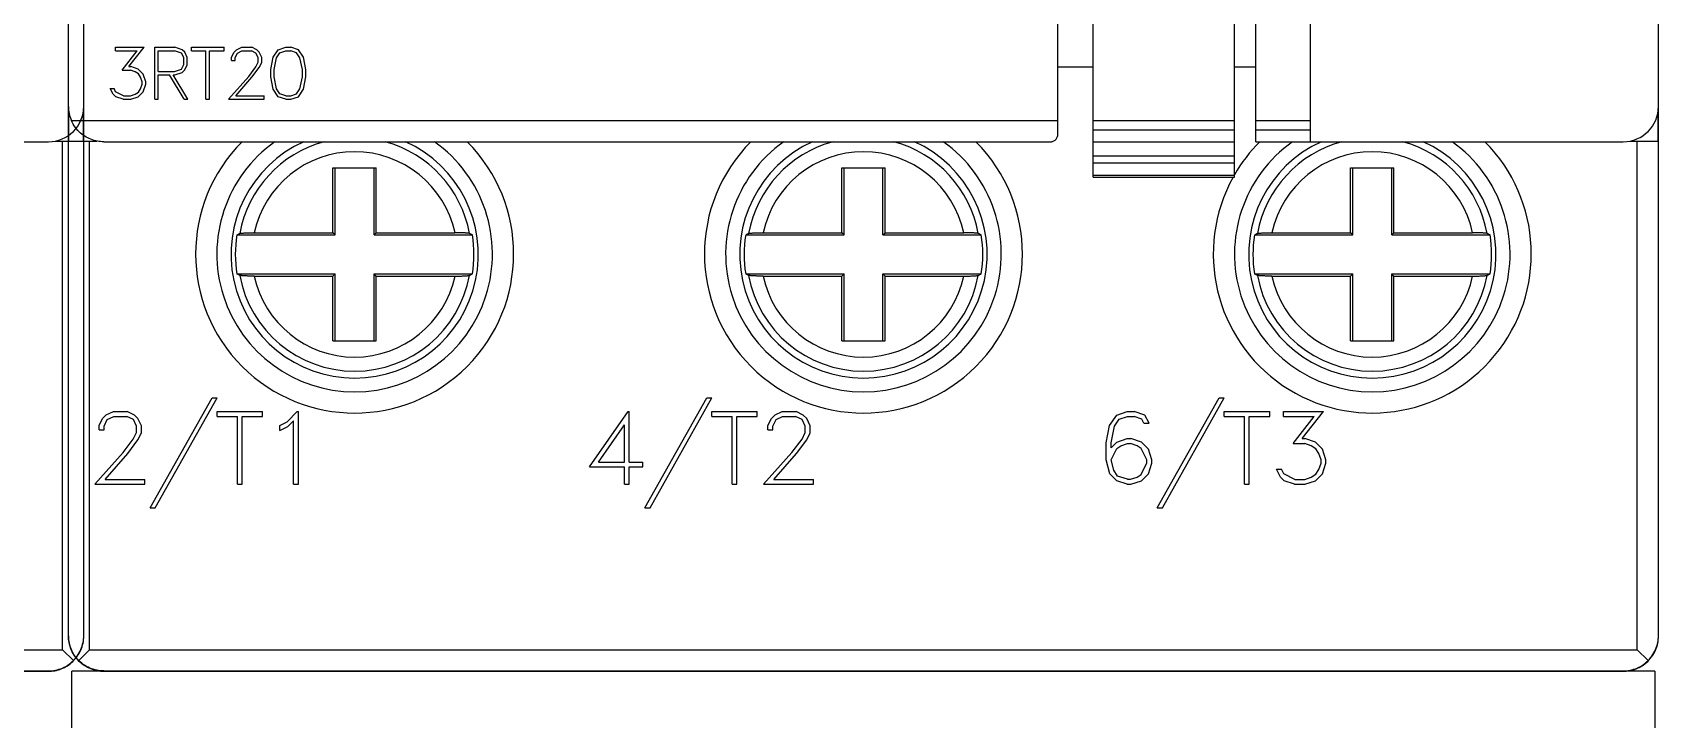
# Model space of a CAD drawing. Header units: millimetres. Extents: x -72 to 2978, y -1067 to 2817.
# Drawn here: x 216.58 to 262.6, y -852.56 to -833.12 of the extents above; entities that cross this region are included whole.
import ezdxf

# ---------------------------------------------------------------- set-up
doc = ezdxf.new("R2010")
doc.units = ezdxf.units.MM
doc.layers.add('00_COMPONENTS_1', color=7, linetype='Continuous')
doc.layers.add('10000_FRONT', color=7, linetype='Continuous')

msp = doc.modelspace()

# ---------------------------------------------------------------- linework, layer by layer
at = {"layer": '00_COMPONENTS_1', "color": 7}
for p, q in [((217.694, -902.699), (217.694, -851.199)), ((262.494, -851.199), (217.694, -851.199)), ((262.494, -851.199), (262.494, -886.899))]:
    msp.add_line(p, q, dxfattribs=at)
at = {"layer": '10000_FRONT', "color": 7, "linetype": 'Continuous', "lineweight": 25}
for p, q in [((246.599, -837.209), (246.599, -780.209)), ((245.599, -836.009), (245.599, -781.409)), ((217.599, -836.189), (217.599, -782.209)), ((250.599, -837.209), (250.599, -820.709)), ((251.199, -836.209), (251.199, -821.309)), ((252.749, -836.209), (252.749, -822.509)), ((218.033, -835.209), (218.033, -831.406)), ((262.599, -835.209), (262.599, -831.406)), ((218.932, -833.536), (219.739, -833.536)), ((218.932, -833.634), (218.932, -833.536)), ((218.932, -833.634), (219.547, -833.634)), ((219.122, -834.184), (219.547, -833.634)), ((219.309, -834.084), (219.739, -833.536)), ((220.045, -833.536), (220.61, -833.536)), ((220.045, -835.006), (220.045, -833.536)), ((220.143, -833.634), (220.605, -833.634)), ((220.143, -834.222), (220.143, -833.634)), ((220.801, -833.701), (220.605, -833.634)), ((220.82, -833.607), (220.61, -833.536)), ((220.866, -833.829), (220.801, -833.701)), ((220.895, -833.678), (220.82, -833.607)), ((220.964, -833.821), (220.895, -833.678)), ((221.081, -833.536), (222.002, -833.536)), ((221.081, -833.634), (221.081, -833.536)), ((221.081, -833.634), (221.492, -833.634)), ((221.492, -835.006), (221.492, -833.634)), ((221.59, -833.634), (222.002, -833.634)), ((221.59, -835.006), (221.59, -833.634)), ((222.002, -833.634), (222.002, -833.536)), ((222.217, -833.82), (222.287, -833.677)), ((222.287, -833.677), (222.36, -833.606)), ((222.316, -833.828), (222.382, -833.699)), ((222.36, -833.606), (222.503, -833.536)), ((222.382, -833.699), (222.511, -833.634)), ((222.503, -833.536), (222.785, -833.536)), ((222.511, -833.634), (222.777, -833.634)), ((222.907, -833.699), (222.777, -833.634)), ((222.928, -833.607), (222.785, -833.536)), ((222.971, -833.828), (222.907, -833.699)), ((223.001, -833.678), (222.928, -833.607)), ((223.072, -833.822), (223.001, -833.678)), ((223.394, -833.82), (223.537, -833.607)), ((223.492, -833.83), (223.585, -833.691)), ((223.537, -833.607), (223.75, -833.536)), ((223.585, -833.691), (223.755, -833.633)), ((223.75, -833.536), (223.892, -833.536)), ((223.755, -833.633), (223.889, -833.633)), ((224.058, -833.691), (223.889, -833.633)), ((224.106, -833.607), (223.892, -833.536)), ((224.15, -833.83), (224.058, -833.691)), ((224.249, -833.82), (224.106, -833.607)), ((217.599, -834.099), (217.599, -834.099)), ((219.122, -834.184), (219.358, -834.184)), ((219.309, -834.084), (219.361, -834.084)), ((219.489, -834.229), (219.358, -834.184)), ((219.573, -834.154), (219.361, -834.084)), ((219.58, -834.289), (219.489, -834.229)), ((219.716, -834.298), (219.573, -834.154)), ((220.143, -834.222), (220.605, -834.222)), ((220.605, -834.222), (220.801, -834.155)), ((220.609, -834.32), (220.82, -834.249)), ((220.801, -834.155), (220.866, -834.027)), ((220.82, -834.249), (220.894, -834.178)), ((220.866, -834.027), (220.866, -833.829)), ((220.894, -834.178), (220.964, -834.034)), ((220.964, -834.034), (220.964, -833.821)), ((222.217, -833.909), (222.217, -833.82)), ((222.217, -833.909), (222.316, -833.909)), ((222.316, -833.909), (222.316, -833.828)), ((222.701, -834.363), (222.905, -834.091)), ((222.793, -834.385), (223.001, -834.108)), ((222.905, -834.091), (222.971, -833.957)), ((222.971, -833.957), (222.971, -833.828)), ((223.001, -834.108), (223.072, -833.967)), ((223.072, -833.967), (223.072, -833.822)), ((223.325, -834.166), (223.394, -833.82)), ((223.325, -834.376), (223.325, -834.166)), ((223.423, -834.169), (223.492, -833.83)), ((223.423, -834.37), (223.423, -834.169)), ((224.219, -834.169), (224.15, -833.83)), ((224.219, -834.37), (224.219, -834.169)), ((224.317, -834.166), (224.249, -833.82)), ((224.317, -834.376), (224.317, -834.166)), ((245.599, -834.089), (246.599, -834.089)), ((250.599, -834.089), (251.199, -834.089)), ((218.866, -834.864), (218.785, -834.702)), ((218.785, -834.702), (218.889, -834.702)), ((218.935, -834.798), (218.889, -834.702)), ((219.642, -834.382), (219.58, -834.289)), ((219.58, -834.802), (219.642, -834.71)), ((219.687, -834.513), (219.642, -834.382)), ((219.642, -834.71), (219.687, -834.577)), ((219.687, -834.577), (219.687, -834.513)), ((219.786, -834.509), (219.716, -834.298)), ((219.716, -834.793), (219.786, -834.581)), ((219.786, -834.581), (219.786, -834.509)), ((220.143, -834.32), (220.46, -834.32)), ((220.143, -835.006), (220.143, -834.32)), ((220.87, -835.006), (220.46, -834.32)), ((220.977, -835.006), (220.566, -834.32)), ((220.566, -834.32), (220.609, -834.32)), ((222.129, -835.006), (222.701, -834.363)), ((222.337, -834.908), (222.793, -834.385)), ((223.394, -834.722), (223.325, -834.376)), ((223.537, -834.935), (223.394, -834.722)), ((223.492, -834.71), (223.423, -834.37)), ((223.585, -834.849), (223.492, -834.71)), ((224.058, -834.849), (224.15, -834.71)), ((224.106, -834.935), (224.249, -834.722)), ((224.15, -834.71), (224.219, -834.37)), ((224.249, -834.722), (224.317, -834.376)), ((218.94, -834.936), (218.866, -834.864)), ((219.157, -834.908), (218.935, -834.798)), ((219.152, -835.006), (218.94, -834.936)), ((219.152, -835.006), (219.361, -835.006)), ((219.157, -834.908), (219.358, -834.908)), ((219.358, -834.908), (219.489, -834.862)), ((219.361, -835.006), (219.573, -834.935)), ((219.489, -834.862), (219.58, -834.802)), ((219.573, -834.935), (219.716, -834.793)), ((220.045, -835.006), (220.143, -835.006)), ((220.87, -835.006), (220.977, -835.006)), ((221.492, -835.006), (221.59, -835.006)), ((222.129, -835.006), (223.14, -835.006)), ((222.337, -834.908), (223.14, -834.908)), ((223.14, -835.006), (223.14, -834.908)), ((223.75, -835.006), (223.537, -834.935)), ((223.755, -834.906), (223.585, -834.849)), ((223.75, -835.006), (223.892, -835.006)), ((223.755, -834.906), (223.889, -834.906)), ((223.889, -834.906), (224.058, -834.849)), ((223.892, -835.006), (224.106, -834.935)), ((217.609, -836.189), (217.609, -835.35)), ((217.706, -835.659), (217.682, -835.609)), ((217.682, -835.609), (245.599, -835.609)), ((218.023, -836.189), (218.023, -835.35)), ((218.033, -836.189), (218.033, -835.217)), ((246.599, -835.609), (250.599, -835.609)), ((251.199, -835.609), (252.749, -835.609)), ((262.589, -836.189), (262.589, -835.35)), ((262.599, -836.189), (262.599, -835.217)), ((217.733, -835.709), (217.706, -835.659)), ((217.762, -835.757), (217.733, -835.709)), ((217.795, -835.803), (217.762, -835.757)), ((217.829, -835.848), (217.795, -835.803)), ((217.866, -835.889), (217.829, -835.848)), ((217.904, -835.928), (217.866, -835.889)), ((217.942, -835.963), (217.904, -835.928)), ((217.981, -835.995), (217.942, -835.963)), ((218.02, -836.025), (217.981, -835.995)), ((218.061, -836.052), (218.02, -836.025)), ((218.102, -836.077), (218.061, -836.052)), ((218.146, -836.1), (218.102, -836.077)), ((218.19, -836.121), (218.146, -836.1)), ((245.565, -836.12), (245.576, -836.102)), ((245.576, -836.102), (245.585, -836.081)), ((245.585, -836.081), (245.592, -836.059)), ((245.592, -836.059), (245.597, -836.035)), ((245.597, -836.035), (245.599, -836.009)), ((246.599, -835.873), (250.599, -835.873)), ((251.199, -835.873), (252.749, -835.873)), ((208.183, -836.209), (217.033, -836.209)), ((217.232, -836.189), (218.033, -836.189)), ((217.433, -850.589), (217.433, -836.189)), ((217.599, -836.189), (218.199, -836.189)), ((217.599, -850.189), (217.599, -836.189)), ((218.033, -850.189), (218.033, -836.189)), ((218.235, -836.14), (218.19, -836.121)), ((218.199, -836.189), (218.4, -836.189)), ((218.199, -850.589), (218.199, -836.189)), ((218.28, -836.157), (218.235, -836.14)), ((218.326, -836.171), (218.28, -836.157)), ((218.372, -836.183), (218.326, -836.171)), ((218.418, -836.192), (218.372, -836.183)), ((218.464, -836.2), (218.418, -836.192)), ((218.51, -836.205), (218.464, -836.2)), ((218.555, -836.208), (218.51, -836.205)), ((218.599, -836.209), (218.555, -836.208)), ((218.599, -836.209), (245.399, -836.209)), ((245.399, -836.209), (245.417, -836.208)), ((245.417, -836.208), (245.435, -836.205)), ((245.435, -836.205), (245.453, -836.201)), ((245.453, -836.201), (245.471, -836.195)), ((245.471, -836.195), (245.489, -836.187)), ((245.489, -836.187), (245.506, -836.178)), ((245.506, -836.178), (245.522, -836.166)), ((245.522, -836.166), (245.538, -836.153)), ((245.538, -836.153), (245.552, -836.137)), ((245.552, -836.137), (245.565, -836.12)), ((246.599, -836.209), (250.599, -836.209)), ((251.199, -836.209), (252.749, -836.209)), ((252.749, -836.209), (261.599, -836.209)), ((261.798, -836.189), (262.599, -836.189)), ((261.999, -850.589), (261.999, -836.189)), ((262.599, -850.189), (262.599, -836.189)), ((225.086, -836.949), (226.311, -836.949)), ((225.086, -838.786), (225.086, -836.949)), ((225.149, -838.849), (225.149, -836.949)), ((226.249, -838.849), (226.249, -836.949)), ((226.311, -838.786), (226.311, -836.949)), ((239.486, -836.949), (240.711, -836.949)), ((239.486, -838.786), (239.486, -836.949)), ((239.549, -838.849), (239.549, -836.949)), ((240.649, -838.849), (240.649, -836.949)), ((240.711, -838.786), (240.711, -836.949)), ((246.599, -836.609), (250.599, -836.609)), ((246.599, -836.809), (250.599, -836.809)), ((253.886, -836.949), (255.111, -836.949)), ((253.886, -838.786), (253.886, -836.949)), ((253.949, -838.849), (253.949, -836.949)), ((255.049, -838.849), (255.049, -836.949)), ((255.111, -838.786), (255.111, -836.949)), ((246.599, -837.155), (250.599, -837.155)), ((246.599, -837.209), (250.599, -837.209)), ((222.366, -838.849), (222.378, -838.843)), ((222.366, -838.849), (225.149, -838.849)), ((222.378, -838.843), (222.39, -838.836)), ((222.39, -838.836), (222.401, -838.83)), ((222.401, -838.83), (222.413, -838.824)), ((222.413, -838.824), (222.425, -838.817)), ((222.425, -838.817), (222.436, -838.811)), ((222.436, -838.811), (222.448, -838.805)), ((222.448, -838.805), (222.452, -838.803)), ((222.452, -838.803), (222.459, -838.802)), ((222.459, -838.802), (222.469, -838.8)), ((222.469, -838.8), (222.48, -838.799)), ((222.48, -838.799), (222.494, -838.797)), ((222.494, -838.797), (222.51, -838.796)), ((222.51, -838.796), (222.529, -838.794)), ((222.529, -838.794), (222.55, -838.793)), ((222.55, -838.793), (222.571, -838.792)), ((222.571, -838.792), (222.594, -838.791)), ((222.594, -838.791), (222.62, -838.79)), ((222.62, -838.79), (222.647, -838.789)), ((222.647, -838.789), (222.675, -838.788)), ((222.675, -838.788), (222.703, -838.788)), ((222.703, -838.788), (222.732, -838.787)), ((222.732, -838.787), (222.763, -838.787)), ((222.763, -838.787), (222.795, -838.786)), ((222.795, -838.786), (222.827, -838.786)), ((222.827, -838.786), (222.858, -838.786)), ((222.858, -838.786), (225.086, -838.786)), ((225.149, -838.849), (225.086, -838.786)), ((226.249, -838.849), (226.311, -838.786)), ((226.249, -838.849), (229.031, -838.849)), ((226.311, -838.786), (228.539, -838.786)), ((228.565, -838.786), (228.539, -838.786)), ((228.591, -838.786), (228.565, -838.786)), ((228.617, -838.786), (228.591, -838.786)), ((228.643, -838.787), (228.617, -838.786)), ((228.669, -838.787), (228.643, -838.787)), ((228.693, -838.787), (228.669, -838.787)), ((228.716, -838.788), (228.693, -838.787)), ((228.739, -838.789), (228.716, -838.788)), ((228.762, -838.789), (228.739, -838.789)), ((228.784, -838.79), (228.762, -838.789)), ((228.805, -838.791), (228.784, -838.79)), ((228.824, -838.792), (228.805, -838.791)), ((228.842, -838.793), (228.824, -838.792)), ((228.859, -838.794), (228.842, -838.793)), ((228.876, -838.795), (228.859, -838.794)), ((228.891, -838.796), (228.876, -838.795)), ((228.904, -838.797), (228.891, -838.796)), ((228.915, -838.799), (228.904, -838.797)), ((228.925, -838.8), (228.915, -838.799)), ((228.933, -838.801), (228.925, -838.8)), ((228.94, -838.802), (228.933, -838.801)), ((228.946, -838.804), (228.94, -838.802)), ((228.949, -838.805), (228.946, -838.804)), ((228.961, -838.811), (228.949, -838.805)), ((228.973, -838.817), (228.961, -838.811)), ((228.984, -838.824), (228.973, -838.817)), ((228.996, -838.83), (228.984, -838.824)), ((229.008, -838.836), (228.996, -838.83)), ((229.019, -838.843), (229.008, -838.836)), ((229.031, -838.849), (229.019, -838.843)), ((236.766, -838.849), (236.778, -838.843)), ((236.766, -838.849), (239.549, -838.849)), ((236.778, -838.843), (236.79, -838.836)), ((236.79, -838.836), (236.801, -838.83)), ((236.801, -838.83), (236.813, -838.824)), ((236.813, -838.824), (236.825, -838.817)), ((236.825, -838.817), (236.836, -838.811)), ((236.836, -838.811), (236.848, -838.805)), ((236.848, -838.805), (236.852, -838.803)), ((236.852, -838.803), (236.859, -838.802)), ((236.859, -838.802), (236.869, -838.8)), ((236.869, -838.8), (236.88, -838.799)), ((236.88, -838.799), (236.894, -838.797)), ((236.894, -838.797), (236.91, -838.796)), ((236.91, -838.796), (236.929, -838.794)), ((236.929, -838.794), (236.95, -838.793)), ((236.95, -838.793), (236.971, -838.792)), ((236.971, -838.792), (236.994, -838.791)), ((236.994, -838.791), (237.02, -838.79)), ((237.02, -838.79), (237.047, -838.789)), ((237.047, -838.789), (237.075, -838.788)), ((237.075, -838.788), (237.103, -838.788)), ((237.103, -838.788), (237.132, -838.787)), ((237.132, -838.787), (237.163, -838.787)), ((237.163, -838.787), (237.195, -838.786)), ((237.195, -838.786), (237.227, -838.786)), ((237.227, -838.786), (237.258, -838.786)), ((237.258, -838.786), (239.486, -838.786)), ((239.549, -838.849), (239.486, -838.786)), ((240.649, -838.849), (240.711, -838.786)), ((240.649, -838.849), (243.431, -838.849)), ((240.711, -838.786), (242.939, -838.786)), ((242.965, -838.786), (242.939, -838.786)), ((242.991, -838.786), (242.965, -838.786)), ((243.017, -838.786), (242.991, -838.786)), ((243.043, -838.787), (243.017, -838.786)), ((243.069, -838.787), (243.043, -838.787)), ((243.093, -838.787), (243.069, -838.787)), ((243.116, -838.788), (243.093, -838.787)), ((243.139, -838.789), (243.116, -838.788)), ((243.162, -838.789), (243.139, -838.789)), ((243.184, -838.79), (243.162, -838.789)), ((243.205, -838.791), (243.184, -838.79)), ((243.224, -838.792), (243.205, -838.791)), ((243.242, -838.793), (243.224, -838.792)), ((243.259, -838.794), (243.242, -838.793)), ((243.276, -838.795), (243.259, -838.794)), ((243.291, -838.796), (243.276, -838.795)), ((243.304, -838.797), (243.291, -838.796)), ((243.315, -838.799), (243.304, -838.797)), ((243.325, -838.8), (243.315, -838.799)), ((243.333, -838.801), (243.325, -838.8)), ((243.34, -838.802), (243.333, -838.801)), ((243.346, -838.804), (243.34, -838.802)), ((243.349, -838.805), (243.346, -838.804)), ((243.361, -838.811), (243.349, -838.805)), ((243.373, -838.817), (243.361, -838.811)), ((243.384, -838.824), (243.373, -838.817)), ((243.396, -838.83), (243.384, -838.824)), ((243.408, -838.836), (243.396, -838.83)), ((243.419, -838.843), (243.408, -838.836)), ((243.431, -838.849), (243.419, -838.843)), ((251.166, -838.849), (251.178, -838.843)), ((251.166, -838.849), (253.949, -838.849)), ((251.178, -838.843), (251.19, -838.836)), ((251.19, -838.836), (251.201, -838.83)), ((251.201, -838.83), (251.213, -838.824)), ((251.213, -838.824), (251.225, -838.817)), ((251.225, -838.817), (251.236, -838.811)), ((251.236, -838.811), (251.248, -838.805)), ((251.248, -838.805), (251.252, -838.803)), ((251.252, -838.803), (251.259, -838.802)), ((251.259, -838.802), (251.269, -838.8)), ((251.269, -838.8), (251.28, -838.799)), ((251.28, -838.799), (251.294, -838.797)), ((251.294, -838.797), (251.31, -838.796)), ((251.31, -838.796), (251.329, -838.794)), ((251.329, -838.794), (251.35, -838.793)), ((251.35, -838.793), (251.371, -838.792)), ((251.371, -838.792), (251.394, -838.791)), ((251.394, -838.791), (251.42, -838.79)), ((251.42, -838.79), (251.447, -838.789)), ((251.447, -838.789), (251.475, -838.788)), ((251.475, -838.788), (251.503, -838.788)), ((251.503, -838.788), (251.532, -838.787)), ((251.532, -838.787), (251.563, -838.787)), ((251.563, -838.787), (251.595, -838.786)), ((251.595, -838.786), (251.627, -838.786)), ((251.627, -838.786), (251.658, -838.786)), ((251.658, -838.786), (253.886, -838.786)), ((253.949, -838.849), (253.886, -838.786)), ((255.049, -838.849), (255.111, -838.786)), ((255.049, -838.849), (257.831, -838.849)), ((255.111, -838.786), (257.339, -838.786)), ((257.365, -838.786), (257.339, -838.786)), ((257.391, -838.786), (257.365, -838.786)), ((257.417, -838.786), (257.391, -838.786)), ((257.443, -838.787), (257.417, -838.786)), ((257.469, -838.787), (257.443, -838.787)), ((257.493, -838.787), (257.469, -838.787)), ((257.516, -838.788), (257.493, -838.787)), ((257.539, -838.789), (257.516, -838.788)), ((257.562, -838.789), (257.539, -838.789)), ((257.584, -838.79), (257.562, -838.789)), ((257.605, -838.791), (257.584, -838.79)), ((257.624, -838.792), (257.605, -838.791)), ((257.642, -838.793), (257.624, -838.792)), ((257.659, -838.794), (257.642, -838.793)), ((257.676, -838.795), (257.659, -838.794)), ((257.691, -838.796), (257.676, -838.795)), ((257.704, -838.797), (257.691, -838.796)), ((257.715, -838.799), (257.704, -838.797)), ((257.725, -838.8), (257.715, -838.799)), ((257.733, -838.801), (257.725, -838.8)), ((257.74, -838.802), (257.733, -838.801)), ((257.746, -838.804), (257.74, -838.802)), ((257.749, -838.805), (257.746, -838.804)), ((257.761, -838.811), (257.749, -838.805)), ((257.773, -838.817), (257.761, -838.811)), ((257.784, -838.824), (257.773, -838.817)), ((257.796, -838.83), (257.784, -838.824)), ((257.808, -838.836), (257.796, -838.83)), ((257.819, -838.843), (257.808, -838.836)), ((257.831, -838.849), (257.819, -838.843)), ((222.378, -839.955), (222.366, -839.949)), ((222.366, -839.949), (225.149, -839.949)), ((222.39, -839.961), (222.378, -839.955)), ((222.401, -839.968), (222.39, -839.961)), ((222.413, -839.974), (222.401, -839.968)), ((222.425, -839.98), (222.413, -839.974)), ((222.436, -839.986), (222.425, -839.98)), ((222.448, -839.993), (222.436, -839.986)), ((222.451, -839.994), (222.448, -839.993)), ((222.457, -839.995), (222.451, -839.994)), ((222.464, -839.997), (222.457, -839.995)), ((222.472, -839.998), (222.464, -839.997)), ((222.482, -839.999), (222.472, -839.998)), ((222.493, -840), (222.482, -839.999)), ((222.507, -840.002), (222.493, -840)), ((222.521, -840.003), (222.507, -840.002)), ((222.538, -840.004), (222.521, -840.003)), ((222.555, -840.005), (222.538, -840.004)), ((222.573, -840.006), (222.555, -840.005)), ((222.592, -840.007), (222.573, -840.006)), ((222.613, -840.008), (222.592, -840.007)), ((222.635, -840.008), (222.613, -840.008)), ((222.658, -840.009), (222.635, -840.008)), ((222.681, -840.01), (222.658, -840.009)), ((222.704, -840.01), (222.681, -840.01)), ((222.728, -840.011), (222.704, -840.01)), ((222.754, -840.011), (222.728, -840.011)), ((222.78, -840.011), (222.754, -840.011)), ((222.806, -840.012), (222.78, -840.011)), ((222.833, -840.012), (222.806, -840.012)), ((222.858, -840.012), (222.833, -840.012)), ((222.858, -840.012), (225.086, -840.012)), ((225.086, -840.012), (225.149, -839.949)), ((225.086, -841.849), (225.086, -840.012)), ((225.149, -841.849), (225.149, -839.949)), ((226.311, -840.012), (226.249, -839.949)), ((226.249, -839.949), (229.031, -839.949)), ((226.249, -841.849), (226.249, -839.949)), ((226.311, -840.012), (228.539, -840.012)), ((226.311, -841.849), (226.311, -840.012)), ((228.539, -840.012), (228.57, -840.012)), ((228.57, -840.012), (228.602, -840.012)), ((228.602, -840.012), (228.634, -840.011)), ((228.634, -840.011), (228.665, -840.011)), ((228.665, -840.011), (228.694, -840.01)), ((228.694, -840.01), (228.722, -840.01)), ((228.722, -840.01), (228.75, -840.009)), ((228.75, -840.009), (228.777, -840.008)), ((228.777, -840.008), (228.803, -840.007)), ((228.803, -840.007), (228.826, -840.006)), ((228.826, -840.006), (228.848, -840.005)), ((228.848, -840.005), (228.868, -840.003)), ((228.868, -840.003), (228.887, -840.002)), ((228.887, -840.002), (228.903, -840)), ((228.903, -840), (228.917, -839.999)), ((228.917, -839.999), (228.928, -839.998)), ((228.928, -839.998), (228.938, -839.996)), ((228.938, -839.996), (228.945, -839.994)), ((228.945, -839.994), (228.949, -839.993)), ((228.949, -839.993), (228.961, -839.986)), ((228.961, -839.986), (228.973, -839.98)), ((228.973, -839.98), (228.984, -839.974)), ((228.984, -839.974), (228.996, -839.968)), ((228.996, -839.968), (229.008, -839.961)), ((229.008, -839.961), (229.019, -839.955)), ((229.019, -839.955), (229.031, -839.949)), ((236.778, -839.955), (236.766, -839.949)), ((236.766, -839.949), (239.549, -839.949)), ((236.79, -839.961), (236.778, -839.955)), ((236.801, -839.968), (236.79, -839.961)), ((236.813, -839.974), (236.801, -839.968)), ((236.825, -839.98), (236.813, -839.974)), ((236.836, -839.986), (236.825, -839.98)), ((236.848, -839.993), (236.836, -839.986)), ((236.851, -839.994), (236.848, -839.993)), ((236.857, -839.995), (236.851, -839.994)), ((236.864, -839.997), (236.857, -839.995)), ((236.872, -839.998), (236.864, -839.997)), ((236.882, -839.999), (236.872, -839.998)), ((236.893, -840), (236.882, -839.999)), ((236.907, -840.002), (236.893, -840)), ((236.922, -840.003), (236.907, -840.002)), ((236.938, -840.004), (236.922, -840.003)), ((236.955, -840.005), (236.938, -840.004)), ((236.973, -840.006), (236.955, -840.005)), ((236.992, -840.007), (236.973, -840.006)), ((237.013, -840.008), (236.992, -840.007)), ((237.035, -840.008), (237.013, -840.008)), ((237.058, -840.009), (237.035, -840.008)), ((237.081, -840.01), (237.058, -840.009)), ((237.104, -840.01), (237.081, -840.01)), ((237.128, -840.011), (237.104, -840.01)), ((237.154, -840.011), (237.128, -840.011)), ((237.18, -840.011), (237.154, -840.011)), ((237.206, -840.012), (237.18, -840.011)), ((237.233, -840.012), (237.206, -840.012)), ((237.258, -840.012), (237.233, -840.012)), ((237.258, -840.012), (239.486, -840.012)), ((239.486, -840.012), (239.549, -839.949)), ((239.486, -841.849), (239.486, -840.012)), ((239.549, -841.849), (239.549, -839.949)), ((240.711, -840.012), (240.649, -839.949)), ((240.649, -839.949), (243.431, -839.949)), ((240.649, -841.849), (240.649, -839.949)), ((240.711, -840.012), (242.939, -840.012)), ((240.711, -841.849), (240.711, -840.012)), ((242.939, -840.012), (242.97, -840.012)), ((242.97, -840.012), (243.002, -840.012)), ((243.002, -840.012), (243.034, -840.011)), ((243.034, -840.011), (243.065, -840.011)), ((243.065, -840.011), (243.094, -840.01)), ((243.094, -840.01), (243.122, -840.01)), ((243.122, -840.01), (243.15, -840.009)), ((243.15, -840.009), (243.177, -840.008)), ((243.177, -840.008), (243.203, -840.007)), ((243.203, -840.007), (243.226, -840.006)), ((243.226, -840.006), (243.248, -840.005)), ((243.248, -840.005), (243.268, -840.003)), ((243.268, -840.003), (243.287, -840.002)), ((243.287, -840.002), (243.303, -840)), ((243.303, -840), (243.317, -839.999)), ((243.317, -839.999), (243.328, -839.998)), ((243.328, -839.998), (243.338, -839.996)), ((243.338, -839.996), (243.345, -839.994)), ((243.345, -839.994), (243.349, -839.993)), ((243.349, -839.993), (243.361, -839.986)), ((243.361, -839.986), (243.373, -839.98)), ((243.373, -839.98), (243.384, -839.974)), ((243.384, -839.974), (243.396, -839.968)), ((243.396, -839.968), (243.408, -839.961)), ((243.408, -839.961), (243.419, -839.955)), ((243.419, -839.955), (243.431, -839.949)), ((251.178, -839.955), (251.166, -839.949)), ((251.166, -839.949), (253.949, -839.949)), ((251.19, -839.961), (251.178, -839.955)), ((251.201, -839.968), (251.19, -839.961)), ((251.213, -839.974), (251.201, -839.968)), ((251.225, -839.98), (251.213, -839.974)), ((251.236, -839.986), (251.225, -839.98)), ((251.248, -839.993), (251.236, -839.986)), ((251.251, -839.994), (251.248, -839.993)), ((251.257, -839.995), (251.251, -839.994)), ((251.264, -839.997), (251.257, -839.995)), ((251.272, -839.998), (251.264, -839.997)), ((251.282, -839.999), (251.272, -839.998)), ((251.293, -840), (251.282, -839.999)), ((251.307, -840.002), (251.293, -840)), ((251.322, -840.003), (251.307, -840.002)), ((251.338, -840.004), (251.322, -840.003)), ((251.355, -840.005), (251.338, -840.004)), ((251.373, -840.006), (251.355, -840.005)), ((251.392, -840.007), (251.373, -840.006)), ((251.413, -840.008), (251.392, -840.007)), ((251.435, -840.008), (251.413, -840.008)), ((251.458, -840.009), (251.435, -840.008)), ((251.481, -840.01), (251.458, -840.009)), ((251.504, -840.01), (251.481, -840.01)), ((251.528, -840.011), (251.504, -840.01)), ((251.554, -840.011), (251.528, -840.011)), ((251.58, -840.011), (251.554, -840.011)), ((251.606, -840.012), (251.58, -840.011)), ((251.633, -840.012), (251.606, -840.012)), ((251.658, -840.012), (251.633, -840.012)), ((251.658, -840.012), (253.886, -840.012)), ((253.886, -840.012), (253.949, -839.949)), ((253.886, -841.849), (253.886, -840.012)), ((253.949, -841.849), (253.949, -839.949)), ((255.111, -840.012), (255.049, -839.949)), ((255.049, -839.949), (257.831, -839.949)), ((255.049, -841.849), (255.049, -839.949)), ((255.111, -840.012), (257.339, -840.012)), ((255.111, -841.849), (255.111, -840.012)), ((257.339, -840.012), (257.37, -840.012)), ((257.37, -840.012), (257.402, -840.012)), ((257.402, -840.012), (257.434, -840.011)), ((257.434, -840.011), (257.465, -840.011)), ((257.465, -840.011), (257.494, -840.01)), ((257.494, -840.01), (257.522, -840.01)), ((257.522, -840.01), (257.55, -840.009)), ((257.55, -840.009), (257.577, -840.008)), ((257.577, -840.008), (257.603, -840.007)), ((257.603, -840.007), (257.626, -840.006)), ((257.626, -840.006), (257.648, -840.005)), ((257.648, -840.005), (257.668, -840.003)), ((257.668, -840.003), (257.687, -840.002)), ((257.687, -840.002), (257.703, -840)), ((257.703, -840), (257.717, -839.999)), ((257.717, -839.999), (257.728, -839.998)), ((257.728, -839.998), (257.738, -839.996)), ((257.738, -839.996), (257.745, -839.994)), ((257.745, -839.994), (257.749, -839.993)), ((257.749, -839.993), (257.761, -839.986)), ((257.761, -839.986), (257.773, -839.98)), ((257.773, -839.98), (257.784, -839.974)), ((257.784, -839.974), (257.796, -839.968)), ((257.796, -839.968), (257.808, -839.961)), ((257.808, -839.961), (257.819, -839.955)), ((257.819, -839.955), (257.831, -839.949)), ((225.086, -841.849), (226.311, -841.849)), ((239.486, -841.849), (240.711, -841.849)), ((253.886, -841.849), (255.111, -841.849)), ((219.909, -846.571), (221.663, -843.455)), ((220.058, -846.571), (221.81, -843.455)), ((221.663, -843.455), (221.81, -843.455)), ((233.909, -846.571), (235.663, -843.455)), ((234.058, -846.571), (235.81, -843.455)), ((235.663, -843.455), (235.81, -843.455)), ((248.409, -846.571), (250.163, -843.455)), ((248.558, -846.571), (250.31, -843.455)), ((250.163, -843.455), (250.31, -843.455)), ((218.669, -843.944), (218.87, -843.847)), ((218.87, -843.847), (219.266, -843.847)), ((219.465, -843.946), (219.266, -843.847)), ((221.805, -843.847), (223.095, -843.847)), ((221.805, -843.984), (221.805, -843.847)), ((223.095, -843.984), (223.095, -843.847)), ((223.785, -844.137), (224.077, -843.847)), ((224.077, -843.847), (224.106, -843.847)), ((224.106, -845.905), (224.106, -843.847)), ((232.349, -845.415), (233.438, -843.847)), ((233.438, -843.847), (233.471, -843.847)), ((233.471, -845.277), (233.471, -843.847)), ((235.805, -843.847), (237.095, -843.847)), ((235.805, -843.984), (235.805, -843.847)), ((237.095, -843.984), (237.095, -843.847)), ((237.596, -843.944), (237.797, -843.847)), ((237.797, -843.847), (238.192, -843.847)), ((238.392, -843.946), (238.192, -843.847)), ((247.266, -843.946), (247.565, -843.847)), ((247.565, -843.847), (247.763, -843.847)), ((248.064, -843.946), (247.763, -843.847)), ((250.305, -843.847), (251.595, -843.847)), ((250.305, -843.984), (250.305, -843.847)), ((251.595, -843.984), (251.595, -843.847)), ((251.991, -843.847), (253.122, -843.847)), ((251.991, -843.984), (251.991, -843.847)), ((252.519, -844.614), (253.122, -843.847)), ((218.47, -844.245), (218.568, -844.044)), ((218.47, -844.369), (218.47, -844.245)), ((218.47, -844.369), (218.609, -844.369)), ((218.568, -844.044), (218.669, -843.944)), ((218.609, -844.256), (218.7, -844.075)), ((218.609, -844.369), (218.609, -844.256)), ((218.7, -844.075), (218.881, -843.984)), ((218.881, -843.984), (219.254, -843.984)), ((219.436, -844.075), (219.254, -843.984)), ((219.526, -844.256), (219.436, -844.075)), ((219.567, -844.046), (219.465, -843.946)), ((219.526, -844.436), (219.526, -844.256)), ((219.666, -844.247), (219.567, -844.046)), ((219.666, -844.451), (219.666, -844.247)), ((221.805, -843.984), (222.382, -843.984)), ((222.382, -845.905), (222.382, -843.984)), ((222.519, -843.984), (223.095, -843.984)), ((222.519, -845.905), (222.519, -843.984)), ((223.584, -844.239), (223.785, -844.137)), ((223.584, -844.383), (223.584, -844.239)), ((223.584, -844.383), (223.812, -844.271)), ((223.812, -844.271), (223.968, -844.113)), ((223.968, -845.905), (223.968, -844.113)), ((232.598, -845.277), (233.333, -844.219)), ((233.333, -845.277), (233.333, -844.219)), ((235.805, -843.984), (236.382, -843.984)), ((236.382, -845.905), (236.382, -843.984)), ((236.519, -843.984), (237.095, -843.984)), ((236.519, -845.905), (236.519, -843.984)), ((237.396, -844.245), (237.494, -844.044)), ((237.396, -844.369), (237.396, -844.245)), ((237.396, -844.369), (237.536, -844.369)), ((237.494, -844.044), (237.596, -843.944)), ((237.536, -844.256), (237.627, -844.075)), ((237.536, -844.369), (237.536, -844.256)), ((237.627, -844.075), (237.808, -843.984)), ((237.808, -843.984), (238.18, -843.984)), ((238.362, -844.075), (238.18, -843.984)), ((238.452, -844.256), (238.362, -844.075)), ((238.494, -844.046), (238.392, -843.946)), ((238.452, -844.436), (238.452, -844.256)), ((238.593, -844.247), (238.494, -844.046)), ((238.593, -844.451), (238.593, -844.247)), ((246.97, -844.728), (247.065, -844.244)), ((247.065, -844.244), (247.266, -843.946)), ((247.109, -844.735), (247.206, -844.26)), ((247.206, -844.26), (247.334, -844.066)), ((247.334, -844.066), (247.57, -843.986)), ((247.57, -843.986), (247.756, -843.986)), ((247.973, -844.061), (247.756, -843.986)), ((248.034, -844.179), (247.973, -844.061)), ((248.034, -844.179), (248.18, -844.179)), ((248.18, -844.179), (248.064, -843.946)), ((250.305, -843.984), (250.882, -843.984)), ((250.882, -845.905), (250.882, -843.984)), ((251.019, -843.984), (251.595, -843.984)), ((251.019, -845.905), (251.019, -843.984)), ((251.991, -843.984), (252.853, -843.984)), ((252.258, -844.754), (252.853, -843.984)), ((219.148, -845.005), (219.433, -844.624)), ((219.276, -845.035), (219.567, -844.648)), ((219.433, -844.624), (219.526, -844.436)), ((219.567, -844.648), (219.666, -844.451)), ((238.074, -845.005), (238.36, -844.624)), ((238.203, -845.035), (238.494, -844.648)), ((238.36, -844.624), (238.452, -844.436)), ((238.494, -844.648), (238.593, -844.451)), ((246.97, -845.214), (246.97, -844.728)), ((247.109, -844.872), (247.269, -844.712)), ((247.109, -844.872), (247.109, -844.735)), ((247.269, -844.712), (247.565, -844.614)), ((247.271, -844.889), (247.386, -844.815)), ((247.386, -844.815), (247.57, -844.752)), ((247.565, -844.614), (247.666, -844.614)), ((247.57, -844.752), (247.661, -844.752)), ((247.845, -844.815), (247.661, -844.752)), ((247.963, -844.712), (247.666, -844.614)), ((247.96, -844.889), (247.845, -844.815)), ((248.164, -844.913), (247.963, -844.712)), ((252.258, -844.754), (252.588, -844.754)), ((252.519, -844.614), (252.593, -844.614)), ((252.771, -844.817), (252.588, -844.754)), ((252.889, -844.712), (252.593, -844.614)), ((252.9, -844.901), (252.771, -844.817)), ((253.09, -844.913), (252.889, -844.712)), ((218.346, -845.905), (219.148, -845.005)), ((218.637, -845.767), (219.276, -845.035)), ((232.598, -845.277), (233.333, -845.277)), ((233.471, -845.277), (233.855, -845.277)), ((233.855, -845.415), (233.855, -845.277)), ((237.273, -845.905), (238.074, -845.005)), ((237.564, -845.767), (238.203, -845.035)), ((247.068, -845.606), (246.97, -845.214)), ((247.109, -845.213), (247.271, -844.889)), ((247.183, -845.509), (247.109, -845.213)), ((248.122, -845.216), (247.96, -844.889)), ((247.96, -845.627), (248.122, -845.3)), ((248.122, -845.3), (248.122, -845.216)), ((248.261, -845.209), (248.164, -844.913)), ((248.261, -845.311), (248.261, -845.209)), ((252.986, -845.031), (252.9, -844.901)), ((253.049, -845.215), (252.986, -845.031)), ((252.986, -845.49), (253.049, -845.305)), ((253.049, -845.305), (253.049, -845.215)), ((253.188, -845.209), (253.09, -844.913)), ((253.188, -845.311), (253.188, -845.209)), ((218.637, -845.767), (219.761, -845.767)), ((219.761, -845.905), (219.761, -845.767)), ((232.349, -845.415), (233.333, -845.415)), ((233.333, -845.905), (233.333, -845.415)), ((233.471, -845.415), (233.855, -845.415)), ((233.471, -845.905), (233.471, -845.415)), ((237.564, -845.767), (238.688, -845.767)), ((238.688, -845.905), (238.688, -845.767)), ((247.269, -845.806), (247.068, -845.606)), ((247.293, -845.672), (247.183, -845.509)), ((247.57, -845.765), (247.293, -845.672)), ((247.57, -845.765), (247.661, -845.765)), ((247.661, -845.765), (247.845, -845.701)), ((247.845, -845.701), (247.96, -845.627)), ((247.963, -845.806), (248.164, -845.606)), ((248.164, -845.606), (248.261, -845.311)), ((251.899, -845.706), (251.786, -845.479)), ((251.786, -845.479), (251.931, -845.479)), ((252.004, -845.807), (251.899, -845.706)), ((251.997, -845.613), (251.931, -845.479)), ((252.308, -845.767), (251.997, -845.613)), ((252.308, -845.767), (252.588, -845.767)), ((252.588, -845.767), (252.771, -845.703)), ((252.771, -845.703), (252.9, -845.619)), ((252.889, -845.806), (253.09, -845.606)), ((252.9, -845.619), (252.986, -845.49)), ((253.09, -845.606), (253.188, -845.311)), ((218.346, -845.905), (219.761, -845.905)), ((222.382, -845.905), (222.519, -845.905)), ((223.968, -845.905), (224.106, -845.905)), ((233.333, -845.905), (233.471, -845.905)), ((236.382, -845.905), (236.519, -845.905)), ((237.273, -845.905), (238.688, -845.905)), ((247.565, -845.905), (247.269, -845.806)), ((247.565, -845.905), (247.666, -845.905)), ((247.666, -845.905), (247.963, -845.806)), ((250.882, -845.905), (251.019, -845.905)), ((252.3, -845.905), (252.004, -845.807)), ((252.3, -845.905), (252.593, -845.905)), ((252.593, -845.905), (252.889, -845.806)), ((219.909, -846.571), (220.058, -846.571)), ((233.909, -846.571), (234.058, -846.571)), ((248.409, -846.571), (248.558, -846.571)), ((217.6, -850.237), (217.599, -850.189)), ((217.599, -850.199), (217.599, -850.189)), ((217.603, -850.286), (217.6, -850.237)), ((217.609, -850.335), (217.603, -850.286)), ((217.618, -850.385), (217.609, -850.335)), ((218.013, -850.385), (218.022, -850.335)), ((218.022, -850.335), (218.028, -850.286)), ((218.028, -850.286), (218.032, -850.237)), ((218.032, -850.237), (218.033, -850.189)), ((218.033, -850.199), (218.033, -850.198)), ((262.579, -850.385), (262.588, -850.335)), ((262.588, -850.335), (262.594, -850.286)), ((262.594, -850.286), (262.597, -850.237)), ((262.597, -850.237), (262.599, -850.189)), ((262.599, -850.199), (262.599, -850.198)), ((173.633, -850.589), (217.433, -850.589)), ((217.74, -850.896), (217.433, -850.589)), ((217.63, -850.436), (217.618, -850.385)), ((217.644, -850.486), (217.63, -850.436)), ((217.661, -850.535), (217.644, -850.486)), ((217.68, -850.584), (217.661, -850.535)), ((217.703, -850.633), (217.68, -850.584)), ((217.706, -850.649), (217.682, -850.599)), ((217.682, -850.599), (217.687, -850.599)), ((217.727, -850.68), (217.703, -850.633)), ((217.733, -850.699), (217.706, -850.649)), ((217.755, -850.725), (217.727, -850.68)), ((217.762, -850.747), (217.733, -850.699)), ((217.784, -850.769), (217.755, -850.725)), ((217.795, -850.793), (217.762, -850.747)), ((217.78, -850.854), (217.815, -850.812)), ((217.816, -850.812), (217.784, -850.769)), ((217.829, -850.838), (217.795, -850.793)), ((217.802, -850.838), (217.837, -850.793)), ((217.815, -850.812), (217.847, -850.769)), ((217.852, -850.854), (217.816, -850.812)), ((217.837, -850.793), (217.869, -850.747)), ((217.847, -850.769), (217.877, -850.725)), ((217.869, -850.747), (217.899, -850.699)), ((217.877, -850.725), (217.904, -850.68)), ((217.891, -850.896), (218.199, -850.589)), ((217.899, -850.699), (217.926, -850.649)), ((217.904, -850.68), (217.929, -850.633)), ((217.926, -850.649), (217.95, -850.599)), ((217.929, -850.633), (217.951, -850.584)), ((217.945, -850.599), (217.95, -850.599)), ((217.951, -850.584), (217.971, -850.535)), ((217.971, -850.535), (217.988, -850.486)), ((217.988, -850.486), (218.002, -850.436)), ((218.002, -850.436), (218.013, -850.385)), ((218.199, -850.589), (261.999, -850.589)), ((262.306, -850.896), (261.999, -850.589)), ((262.345, -850.854), (262.381, -850.812)), ((262.368, -850.838), (262.403, -850.793)), ((262.381, -850.812), (262.413, -850.769)), ((262.403, -850.793), (262.435, -850.747)), ((262.413, -850.769), (262.442, -850.725)), ((262.435, -850.747), (262.465, -850.699)), ((262.442, -850.725), (262.47, -850.68)), ((262.465, -850.699), (262.491, -850.649)), ((262.47, -850.68), (262.495, -850.633)), ((262.491, -850.649), (262.515, -850.599)), ((262.495, -850.633), (262.517, -850.584)), ((262.511, -850.599), (262.515, -850.599)), ((262.517, -850.584), (262.537, -850.535)), ((262.537, -850.535), (262.554, -850.486)), ((262.554, -850.486), (262.568, -850.436)), ((262.568, -850.436), (262.579, -850.385)), ((174.033, -851.189), (217.033, -851.189)), ((174.033, -851.199), (217.023, -851.199)), ((217.023, -851.199), (217.033, -851.199)), ((217.033, -851.189), (217.081, -851.188)), ((217.033, -851.199), (217.077, -851.198)), ((217.077, -851.198), (217.122, -851.195)), ((217.081, -851.188), (217.13, -851.184)), ((217.122, -851.195), (217.167, -851.19)), ((217.13, -851.184), (217.179, -851.178)), ((217.167, -851.19), (217.213, -851.182)), ((217.179, -851.178), (217.229, -851.169)), ((217.213, -851.182), (217.259, -851.173)), ((217.229, -851.169), (217.28, -851.158)), ((217.259, -851.173), (217.306, -851.161)), ((217.28, -851.158), (217.33, -851.144)), ((217.306, -851.161), (217.352, -851.147)), ((217.33, -851.144), (217.38, -851.127)), ((217.352, -851.147), (217.397, -851.13)), ((217.38, -851.127), (217.429, -851.107)), ((217.397, -851.13), (217.442, -851.111)), ((217.429, -851.107), (217.477, -851.085)), ((217.442, -851.111), (217.486, -851.09)), ((217.477, -851.085), (217.524, -851.06)), ((217.486, -851.09), (217.529, -851.067)), ((217.524, -851.06), (217.57, -851.033)), ((217.529, -851.067), (217.571, -851.042)), ((217.57, -851.033), (217.614, -851.003)), ((217.571, -851.042), (217.612, -851.015)), ((217.612, -851.015), (217.651, -850.985)), ((217.614, -851.003), (217.656, -850.971)), ((217.651, -850.985), (217.689, -850.953)), ((217.656, -850.971), (217.698, -850.935)), ((217.689, -850.953), (217.728, -850.918)), ((217.698, -850.935), (217.74, -850.896)), ((217.728, -850.918), (217.766, -850.879)), ((217.74, -850.896), (217.78, -850.854)), ((217.766, -850.879), (217.802, -850.838)), ((217.866, -850.879), (217.829, -850.838)), ((217.892, -850.896), (217.852, -850.854)), ((217.904, -850.918), (217.866, -850.879)), ((217.933, -850.935), (217.892, -850.896)), ((217.942, -850.953), (217.904, -850.918)), ((217.976, -850.971), (217.933, -850.935)), ((217.981, -850.985), (217.942, -850.953)), ((218.018, -851.003), (217.976, -850.971)), ((218.02, -851.015), (217.981, -850.985)), ((218.062, -851.033), (218.018, -851.003)), ((218.061, -851.042), (218.02, -851.015)), ((218.102, -851.067), (218.061, -851.042)), ((218.108, -851.06), (218.062, -851.033)), ((218.146, -851.09), (218.102, -851.067)), ((218.155, -851.085), (218.108, -851.06)), ((218.19, -851.111), (218.146, -851.09)), ((218.203, -851.107), (218.155, -851.085)), ((218.235, -851.13), (218.19, -851.111)), ((218.252, -851.127), (218.203, -851.107)), ((218.28, -851.147), (218.235, -851.13)), ((218.302, -851.144), (218.252, -851.127)), ((218.326, -851.161), (218.28, -851.147)), ((218.352, -851.158), (218.302, -851.144)), ((218.372, -851.173), (218.326, -851.161)), ((218.402, -851.169), (218.352, -851.158)), ((218.418, -851.182), (218.372, -851.173)), ((218.452, -851.178), (218.402, -851.169)), ((218.464, -851.19), (218.418, -851.182)), ((218.502, -851.184), (218.452, -851.178)), ((218.51, -851.195), (218.464, -851.19)), ((218.551, -851.188), (218.502, -851.184)), ((218.555, -851.198), (218.51, -851.195)), ((218.599, -851.189), (218.551, -851.188)), ((218.599, -851.199), (218.555, -851.198)), ((218.599, -851.189), (261.599, -851.189)), ((218.599, -851.199), (261.589, -851.199)), ((261.589, -851.199), (261.599, -851.199)), ((261.599, -851.189), (261.647, -851.188)), ((261.599, -851.199), (261.643, -851.198)), ((261.643, -851.198), (261.687, -851.195)), ((261.647, -851.188), (261.695, -851.184)), ((261.687, -851.195), (261.733, -851.19)), ((261.695, -851.184), (261.745, -851.178)), ((261.733, -851.19), (261.779, -851.182)), ((261.745, -851.178), (261.795, -851.169)), ((261.779, -851.182), (261.825, -851.173)), ((261.795, -851.169), (261.845, -851.158)), ((261.825, -851.173), (261.871, -851.161)), ((261.845, -851.158), (261.895, -851.144)), ((261.871, -851.161), (261.917, -851.147)), ((261.895, -851.144), (261.945, -851.127)), ((261.917, -851.147), (261.963, -851.13)), ((261.945, -851.127), (261.994, -851.107)), ((261.963, -851.13), (262.008, -851.111)), ((261.994, -851.107), (262.042, -851.085)), ((262.008, -851.111), (262.052, -851.09)), ((262.042, -851.085), (262.089, -851.06)), ((262.052, -851.09), (262.095, -851.067)), ((262.089, -851.06), (262.135, -851.033)), ((262.095, -851.067), (262.137, -851.042)), ((262.135, -851.033), (262.179, -851.003)), ((262.137, -851.042), (262.177, -851.015)), ((262.177, -851.015), (262.216, -850.985)), ((262.179, -851.003), (262.222, -850.971)), ((262.216, -850.985), (262.255, -850.953)), ((262.222, -850.971), (262.264, -850.935)), ((262.255, -850.953), (262.294, -850.918)), ((262.264, -850.935), (262.306, -850.896)), ((262.294, -850.918), (262.331, -850.879)), ((262.306, -850.896), (262.345, -850.854)), ((262.331, -850.879), (262.368, -850.838))]:
    msp.add_line(p, q, dxfattribs=at)
for centre, radius, start, end in [((217.033, -835.209), 1, 270, 0), ((218.599, -835.209), 1, 180, 203.5782), ((261.599, -835.209), 1, 270, 0), ((225.699, -839.389), 4.5, 135.0354, 44.9646), ((225.699, -839.389), 3.9, 125.3742, 54.6258), ((225.699, -839.399), 3.5, 114.2956, 65.7044), ((225.699, -839.399), 3.304, 105.1239, 169.6488), ((225.699, -839.399), 2.906, 12.1754, 167.8246), ((225.699, -839.399), 3.304, 10.3512, 74.8761), ((240.099, -839.389), 4.5, 135.0354, 44.9646), ((240.099, -839.389), 3.9, 125.3742, 54.6258), ((240.099, -839.399), 3.5, 114.2956, 65.7044), ((240.099, -839.399), 3.304, 105.1239, 169.6488), ((240.099, -839.399), 2.906, 12.1754, 167.8246), ((240.099, -839.399), 3.304, 10.3512, 74.8761), ((254.499, -839.389), 4.5, 151.0237, 44.9645), ((254.499, -839.389), 3.9, 125.3742, 54.6257), ((254.499, -839.389), 4.5, 135.0354, 150.0733), ((254.499, -839.399), 3.5, 114.2957, 65.7043), ((254.499, -839.399), 3.304, 105.1241, 169.6488), ((254.499, -839.399), 2.906, 12.1754, 167.8246), ((254.499, -839.399), 3.304, 10.3512, 74.8759), ((225.699, -839.399), 3.378, 170.6281, 189.3718), ((225.699, -839.399), 3.378, 350.6282, 9.3719), ((240.099, -839.399), 3.378, 170.6281, 189.3718), ((240.099, -839.399), 3.378, 350.6282, 9.3719), ((254.499, -839.399), 3.378, 170.6281, 189.3718), ((254.499, -839.399), 3.378, 350.6282, 9.3719), ((225.699, -839.399), 3.304, 190.3512, 270), ((225.699, -839.399), 2.906, 192.1754, 347.8246), ((225.699, -839.399), 3.304, 270, 349.6488), ((240.099, -839.399), 3.304, 190.3512, 270), ((240.099, -839.399), 2.906, 192.1754, 347.8246), ((240.099, -839.399), 3.304, 270, 349.6488), ((254.499, -839.399), 3.304, 190.3512, 270), ((254.499, -839.399), 2.906, 192.1754, 347.8246), ((254.499, -839.399), 3.304, 270, 349.6488), ((218.599, -850.199), 1, 180, 203.5783), ((217.033, -850.199), 1, 336.4217, 0), ((261.599, -850.199), 1, 336.4217, 0), ((217.023, -850.199), 1, 270, 315.4052), ((218.609, -850.199), 1, 224.5948, 270), ((261.589, -850.199), 1, 270, 315.4052)]:
    msp.add_arc(centre, radius, start, end, dxfattribs=at)

doc.saveas('drawing.dxf')
